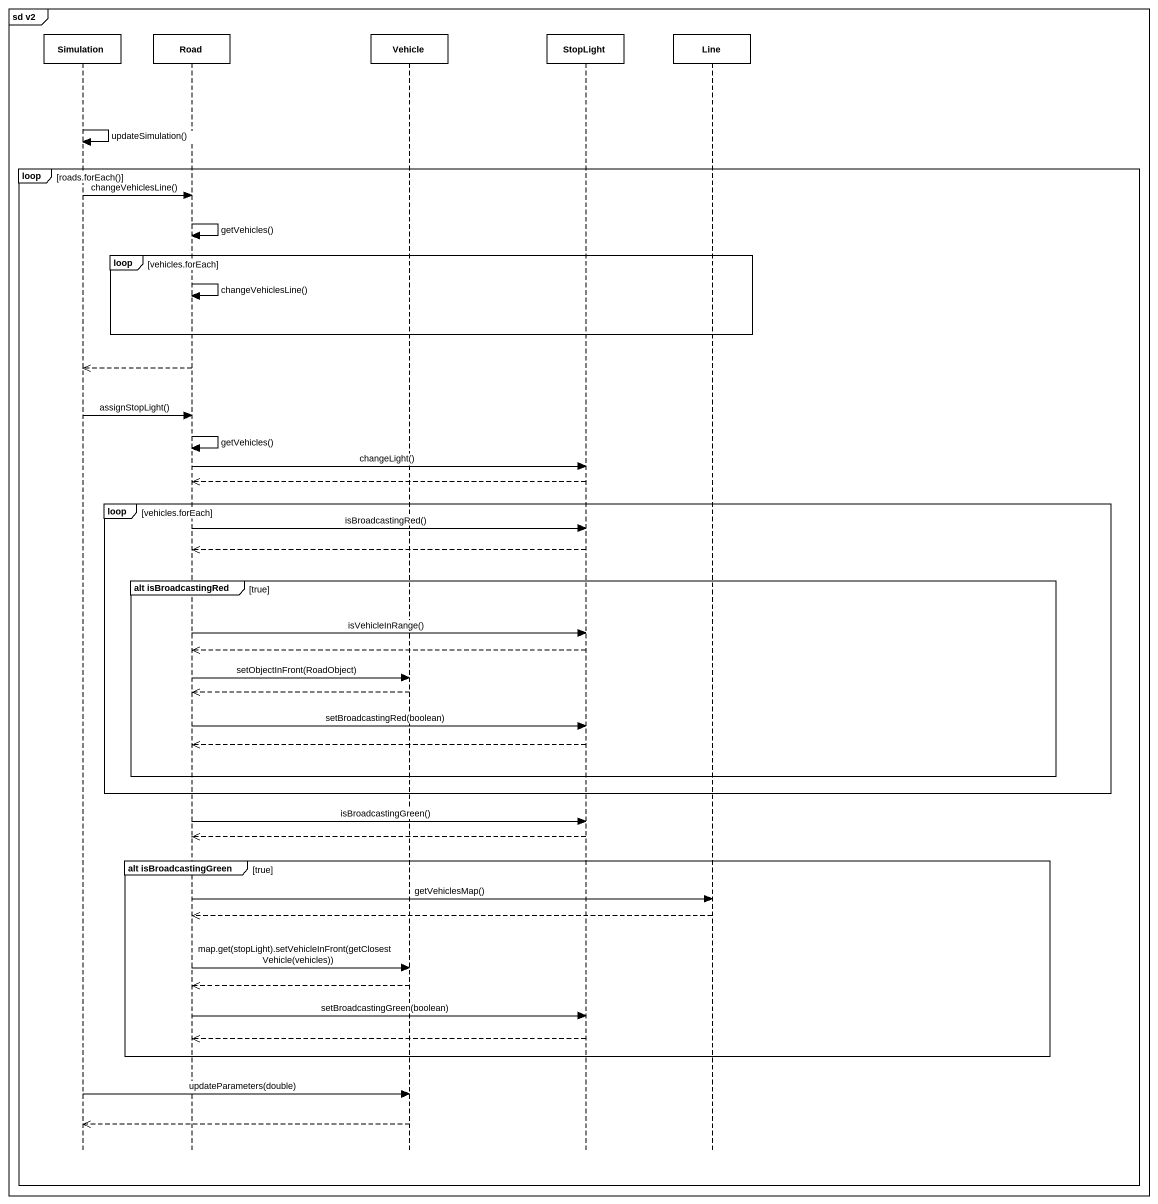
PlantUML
@startuml
mainframe sd v2
hide footbox
participant Simulation
participant Road
participant Vehicle
participant StopLight
participant Line

Simulation -> Simulation : updateSimulation()
loop roads.forEach()
  Simulation -> Road : changeVehiclesLine()
  Road -> Road : getVehicles()
  loop vehicles.forEach
    Road -> Road : changeVehiclesLine()
  end
  Road -->> Simulation
  Simulation -> Road : assignStopLight()
  Road -> Road : getVehicles()
  Road -> StopLight : changeLight()
  StopLight -->> Road
  loop vehicles.forEach
    Road -> StopLight : isBroadcastingRed()
    StopLight -->> Road
    group alt isBroadcastingRed [true]
      Road -> StopLight : isVehicleInRange()
      StopLight -->> Road
      Road -> Vehicle : setObjectInFront(RoadObject)
      Vehicle -->> Road
      Road -> StopLight : setBroadcastingRed(boolean)
      StopLight -->> Road
    end
  end
  Road -> StopLight : isBroadcastingGreen()
  StopLight -->> Road
  group alt isBroadcastingGreen [true]
    Road -> Line : getVehiclesMap()
    Line -->> Road
    Road -> Vehicle : map.get(stopLight).setVehicleInFront(getClosestVehicle(vehicles))
    Vehicle -->> Road
    Road -> StopLight : setBroadcastingGreen(boolean)
    StopLight -->> Road
  end
  Simulation -> Vehicle : updateParameters(double)
  Vehicle -->> Simulation
end
@enduml
